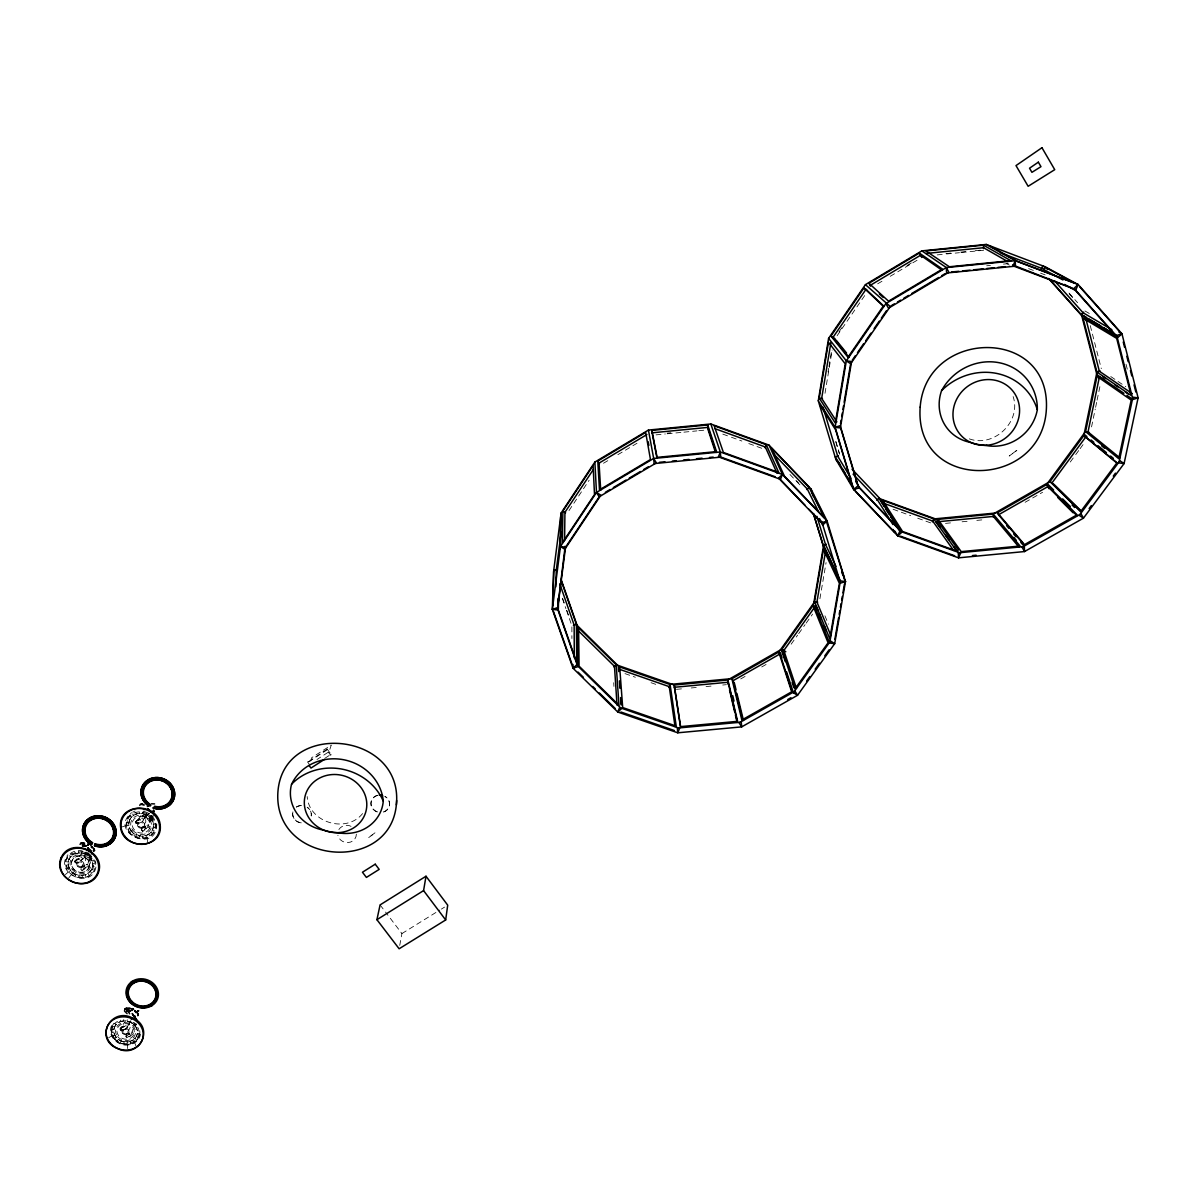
<?xml version="1.0" encoding="UTF-8"?>
<svg xmlns="http://www.w3.org/2000/svg" width="1198" height="1198" viewBox="0 0 1198 1198"><rect width="100%" height="100%" fill="white"/><g stroke="black" fill="none" stroke-linecap="round" stroke-linejoin="round"><path stroke-width="0.75" stroke-dasharray="5 3.75" d="M118.392 1022.613L117.209 1021.535C111.369 1024.979 110.351 1033.425 114.753 1038.426L116.266 1037.303A11.92 10.482 15.6 0 0 136.467 1036.27C142.367 1023.391 120.264 1014.407 114.604 1026.911M114.753 1038.426C122.391 1049.628 144.179 1041.706 138.07 1027.749L136.527 1028.019M128.006 819.118C134.97 803.888 161.101 815.239 154.138 830.708C147.129 845.863 121.118 834.557 128.006 819.118L129.818 819.672C123.154 834.751 150.604 843.332 153.374 826.934C155.336 814.131 135.075 807.856 129.743 819.806M156.728 823.895C157.312 854.578 107.67 832.64 131.525 812.708M127.422 1048.55L127.542 1045.075C133.637 1044.746 139.537 1040.463 140.54 1034.233M81.988 853.036L82.093 851.598C38.201 856.33 96.828 901.735 93.324 860.149L91.752 860.478C86.93 847.046 62.94 853.32 69.229 867.726C74.081 881.099 97.981 874.854 91.752 860.478M151.188 819.327L151.292 818.519C152.67 819.312 152.221 817.47 151.996 819.672C150.529 819.282 152.46 817.47 151.637 820.525L152.46 819.402C152.61 822.427 147.968 820.151 150.139 821.019M142.802 813.517L142.936 812.034M127.138 1021.025L127.258 1019.708M828.028 372.024L828.642 368.355M828.941 366.528L830.169 359.175M830.469 357.348L831.682 350.011M825.003 393.288L832.176 350.086M819.911 598.745L826.066 562.596M91.228 857.528L91.063 858.337M152.76 816.662L152.206 818.968M78.649 876.981L78.993 875.124M399.743 945.387L401.914 933.571L385.546 912.067M139.223 837.746L139.582 835.875M123.768 1043.578L124.098 1041.796L132.813 1040.208L136.527 1036.105L138.055 1037.049M89.925 855.537L90.314 859.879L91.377 858.292L89.056 858.846M88.727 852.916L84.189 855.567L85.103 857.319L84.579 855.881C87.095 864.372 83.905 859.535 80.745 869.299L81.958 870.527L85.986 867.681L91.063 856.031M149.72 813.337L144.269 816.572L142.068 815.658L144.269 816.557L145.123 818.354L144.673 816.871C147.504 825.362 144.524 820.031 141.424 829.959L142.652 831.187C148.702 828.791 149.915 821.334 151.667 815.778M128.755 1021.28L129.579 1022.972L129.114 1021.789C131.78 1030.609 128.905 1026.491 125.85 1036.42L127.018 1037.603L130.911 1034.802L135 1023.856M1091.543 426.907L1095.242 409.072M1095.616 407.29L1096.724 401.944M1097.083 400.162L1100.049 385.906M95.93 867.053C91.797 890.204 53.191 873.402 67.897 854.743M111.549 1025.593C106.996 1035.611 117.494 1046.094 127.542 1045.075M124.098 1041.796C117.344 1040.837 111.594 1033.395 114.679 1026.746L112.941 1026.282M331.052 754.306L330.723 755.354L326.784 750.098L327.129 749.064L331.052 754.306L324.987 758.214M310.537 761.044L311.69 757.705L331.247 745.111L329.091 751.685L316.961 759.502M327.129 749.064L307.032 762.827L326.784 750.098M92.126 858.262L90.374 860.359L89.161 858.981L90.045 859.999M81.868 852.272C79.562 858.038 80.266 854.713 74.635 861.362L75.354 862.695L77.81 862.994L74.635 861.362L78.574 858.427L80.88 860.808L87.619 853.994M149.166 819.836L151.472 819.312L150.379 820.915L149.451 818.009L150.409 815.673M153.03 815.823L152.446 817.216L153.224 815.449M133.442 1024.649L135 1024.17M85.088 853.994L85.642 852.677L82.093 851.598M145.916 814.475L146.515 813.143M75.1 875.888L75.908 874.181M135.673 836.653L136.482 834.931M120.339 1042.56L121.118 1040.912M125.91 1020.322L120.025 1028.992L120.698 1030.22L123.05 1030.445L120.025 1028.992L123.813 1026.087L126.015 1028.333L131.271 1021.295M130.133 1021.924L130.702 1020.741M91.377 854.503L90.434 856.33M131.331 831.157A12.444 11.261 20.1 0 0 152.475 829.885L152.535 829.75A12.444 11.261 20.1 0 0 139.537 813.457A12.444 11.261 20.1 0 0 131.331 831.157L129.863 832.191M91.737 869.209A12.384 11.082 20.7 0 0 78.724 852.991A12.384 11.082 20.7 0 0 70.742 870.467A12.384 11.082 20.7 0 0 91.737 869.209L93.384 870.018M88.757 867.906A9.135 8.161 20.7 0 0 79.158 855.956A9.135 8.161 20.7 0 0 73.288 868.835A9.135 8.161 20.7 0 0 88.757 867.906L88.832 867.771A9.12 8.161 20.7 0 0 79.248 855.806A9.12 8.161 20.7 0 0 73.377 868.685A9.12 8.161 20.7 0 0 88.832 867.771M69.05 859.265L67.313 858.592M135.659 1024.05L134.625 1025.518L133.996 1022.807M568.99 510.603L589.131 480.263M838.989 331.876L842.149 327.279M837.103 335.754L864.941 295.232M136.617 1024.035L134.7 1026.042L133.562 1024.814L134.386 1025.683M791.159 644.195L797.583 635.165M798.662 633.667L805.086 624.637M806.164 623.14L812.603 614.125M1070.263 462.024L1074.636 456.094M1075.714 454.611L1078.994 450.163M1080.087 448.681L1083.351 444.233M68.795 877.909L70.996 875.049M135.868 1024.245L135.359 1024.874L136.198 1024.08M117.269 1040.807L118.452 1039.37M132.469 834.751L133.697 833.269M71.91 874.031L73.138 872.548M144.269 816.557L148.866 813.846L141.619 821.379L139.312 818.968L135.389 821.918L138.519 823.565L136.078 823.266L135.389 821.918C142.352 815.359 138.878 817.83 144.119 810.806M362.575 813.592C346.417 833.838 308.859 822.637 307.182 796.55M87.858 855.627L88.847 854.563L91.467 857.109L90.135 857.843M148.687 816.123L149.705 815.044M132.798 1023.451L133.772 1022.508L136.287 1024.904L134.985 1025.533M65.351 874.585L68.091 872.234M135.389 821.918L139.312 818.968L137.201 819.911M69.289 871.5L70.862 870.347M126.284 1034.233L129.189 1032.197M81.179 867.023L84.189 864.911M141.888 827.653L144.898 825.527M131.016 1035.551L133.382 1033.575L132.409 1031.852L126.075 1036.39C126 1041.062 134.011 1032.766 128.935 1036.839M108.629 1037.797L111.594 1035.941M401.914 933.571L439.816 910.061M441.388 909.087L444.548 907.126M907.006 265.552L913.265 261.808M877.655 283.836L883.959 280.077M890.249 276.304L917.039 260.28M603.493 463.252L609.887 459.448M617.869 454.686L637.007 443.26M1025.099 502.291L1042.574 492.303M740.738 678.922L747.193 675.238M761.733 666.957L768.203 663.273M124.906 1029.127C131.915 1027.045 124.427 1023.601 121.642 1027.899L124.532 1026.461L123.379 1026.656C126.659 1029.322 121.402 1023.706 120.564 1028.783C124.188 1026.207 117.913 1029.591 121.522 1030.894L124.966 1029.097M150.963 818.369L152.326 817.62M84.249 855.552L86.84 854.174M123.813 1026.761L126.119 1025.578M132.708 812.139L135.089 811.016M121.777 1027.06L123.813 1026.087L120.025 1028.992L120.698 1030.22M76.462 859.37L78.574 858.427M150.753 817.635L147.908 818.893L143.76 814.355M90.808 856.54L87.978 857.783L83.815 853.29M112.971 1035.581L114.709 1034.832M67.432 868.475L69.229 867.726M128.021 829.136L129.818 828.387M122.256 826.875L125.505 825.811M152.565 821.049L154.168 820.69M112.043 1032.466L113.9 1032.122M66.444 865.166L68.376 864.836M127.063 825.781L128.995 825.467M945.956 253.587L951.482 253.033M960.661 252.119L966.187 251.565M975.367 250.652L980.892 250.097M937.21 254.904L944.638 254.171M946.495 253.976L959.493 252.688M961.35 252.493L983.618 250.277M986.688 265.776L990.417 265.402M1003.445 264.114L1009.03 263.56M667.196 433.107L670.865 432.748M656.04 434.874L665.324 433.976M667.196 433.781L682.066 432.343M683.923 432.164L696.937 430.891M698.793 430.711L706.221 429.977M945.507 523.376L952.874 522.672M962.084 521.789L969.467 521.085M976.834 520.381L984.202 519.677M676.466 689.329L682.021 688.82M691.261 687.952L696.817 687.427M706.056 686.574L713.454 685.885M722.708 685.016L726.407 684.672M91.917 856.944L89.356 855.986M151.622 818.204L149.076 817.216M112.028 1029.292L113.885 1029.367M153.389 823.969L155.111 824.059M92.605 863.354L94.298 863.459M66.399 861.781L68.346 861.901M127.048 822.367L128.98 822.487M137.336 1030.729L138.983 1030.879M969.332 438.857C993.906 447.962 1021.714 421.546 1013.134 396.568M153.374 826.934L155.096 827.474M92.62 866.289L94.313 866.828M137.336 1033.485L138.983 1034.039M624.967 673.62L635.389 677.259M651.023 682.695L657.972 685.121M722.798 434.125L729.732 436.641M731.469 437.27L741.861 441.044M748.795 443.574L762.677 448.606M893.109 509.27L910.69 515.649M917.713 518.195L931.774 523.301M1028.648 268.622L1033.739 270.553M1040.538 273.129L1045.629 275.061M114.694 1023.631L116.221 1024.44M69.125 855.776L70.712 856.675M1006.14 263.29L1009.36 265.162M1084.954 310.956L1091.378 314.7M85.642 852.677L88.847 854.563M129.848 816.272L131.421 817.186M152.535 829.75L154.138 830.708M1110.771 376.546L1125.776 386.699M71.7 853.53L72.943 854.728M150.933 832.221L152.281 833.538M130.956 1021.819L132.274 1023.122M90.239 871.515L91.572 872.833M132.469 813.996L133.697 815.224M135 1038.396L136.287 1039.684M795.906 480.323L798.452 482.974M789.961 474.483L795.128 479.874M796.43 481.222L801.597 486.613M1069.35 293.929L1072.989 298.002M1068.99 293.061L1077.586 302.705M380.08 904.909L384.453 910.645M307.407 761.763L309.369 764.384M148.657 834.182L149.675 835.8M88.008 873.447L89.011 875.049M132.813 1040.208L133.787 1041.766M120.279 1020.127L121.073 1021.385M74.86 852.033L75.699 853.425M135.659 812.484L136.482 813.906M824.943 615.817L828.477 624.218M134.745 1042.829L135.928 1045.899M562.596 598.236L564.423 603.448M566.849 610.396L569.26 617.344M562.311 598.326L565.89 608.614M566.489 610.321L571.88 625.745L571.895 638.519M145.886 835.485L146.47 837.297M85.253 874.735L85.852 876.532M130.148 1041.436L130.717 1043.173M835.875 441.433L839.528 453.668M835.785 441.837L839.499 454.267M95.181 860.838L95.9 863.294M1090.27 325.631L1101.306 368.67M123.708 1019.498L124.053 1020.846M78.409 851.374L78.783 852.856M1126.045 364.297L1127.842 371.425M139.238 811.81L139.582 813.322M147.114 838.63L147.713 841.969M82.183 875.304L82.318 877.191M142.787 836.069L142.906 837.971M127.168 1041.975L127.302 1043.787M613.705 682.725L613.93 686.409M144.359 811.54A15.095 13.657 20.1 0 1 154.542 831.652A15.095 13.657 20.1 0 1 131.675 834.961A15.095 13.657 20.1 0 1 132.02 813.337M94.088 859.85A15.035 13.448 20.7 0 1 83.71 877.715A15.035 13.448 20.7 0 1 65.576 863.908A15.035 13.448 20.7 0 1 82.228 850.82M85.986 851.973A15.035 13.448 20.7 0 1 91.288 855.686M296.43 807.078A9.404 8.641 14.4 0 1 302.585 805.625M311.24 815.928A9.404 8.641 14.4 0 0 307.182 807.227A9.404 8.641 14.4 0 1 311.27 815.823M296.475 806.973A9.404 8.641 14.4 0 1 302.615 805.52M356.36 834.122A9.359 8.611 11.9 0 1 348.019 842.583A9.359 8.611 11.9 0 1 337.896 835.335M338.884 829.54A9.359 8.611 11.9 0 1 351.568 826.56M377.175 811.945A9.389 8.7 10.9 0 1 377.729 795.337M377.205 811.84A9.389 8.7 10.9 0 1 377.759 795.232M139.762 1030.744A14.466 12.714 15.6 0 1 121.852 1043.728A14.466 12.714 15.6 0 1 114.095 1023.182A14.466 12.714 15.6 0 0 121.852 1043.728A14.466 12.714 15.6 0 0 139.732 1030.834M116.161 1037.438A11.92 10.482 15.6 0 1 123.993 1021.01A11.92 10.482 15.6 0 1 136.467 1036.27M141.678 829.72L142.532 831.502L149.286 826.77L148.267 824.913L147.234 825.197L143.475 827.923L145.707 826.38L143.985 827.489L144.928 826.875L145.782 828.402L144.434 829.301L145.916 828.327L145.048 826.755L141.678 829.72M80.925 869.104L81.793 870.856L88.487 866.169L87.454 864.342L86.421 864.627L82.737 867.307L84.938 865.765L83.306 866.843L84.234 866.229L85.103 867.726L83.755 868.625L85.238 867.666L84.354 866.094L80.925 869.104M136.617 821.139L140.091 819.207C126.075 826.425 148.612 822.577 142.322 817.935L137.081 820.675L139.507 819.387L140.136 820.915L138.893 819.432L135.943 821.708L136.617 821.139M75.908 860.583L79.293 858.681L74.695 861.856L76.178 863.234L83.096 858.906L81.479 857.454L76.298 860.164L78.739 858.846L79.427 860.329L78.184 858.876L75.204 861.152L75.908 860.583M133.667 1034.877L133.592 1035.042A8.775 7.712 15.6 0 1 118.707 1035.746A8.775 7.712 15.6 0 1 124.472 1023.631A8.775 7.712 15.6 0 1 133.667 1034.877M151.337 815.583L150.394 817.425L151.337 815.583M149.555 828.432L149.48 828.567A9.165 8.296 20.1 0 1 133.981 829.36A9.165 8.296 20.1 0 1 140.016 816.317A9.165 8.296 20.1 0 1 149.555 828.432M374.974 832.805L368.355 837.851L375.004 832.85M1016.743 450.358L1009.21 456.019L1016.817 450.433M130.178 1034.728L129.219 1033.41L128.321 1034.009L129.414 1033.26L130.178 1034.728M126.06 1025.593L126.06 1025.593M86.93 864.447L86.795 864.492M147.594 825.063L147.594 825.063M131.915 1031.987L131.915 1031.987M123.304 1029.696L120.893 1029.576L120.294 1028.378L123.304 1029.696M78.11 862.365L75.609 862.186L74.965 860.883L78.11 862.365M138.773 822.981L136.273 822.801L135.659 821.469L138.773 822.981M150.334 818.758L149.451 818.009L150.334 818.758M90.554 857.543L89.67 856.81L90.554 857.543M132.828 830.199A10.542 9.539 20.1 0 0 150.738 829.121A10.542 9.539 20.1 0 0 139.777 815.194A10.542 9.539 20.1 0 0 132.828 830.199M138.174 826.755A3.729 3.384 20.1 0 0 144.524 826.365A3.729 3.384 20.1 0 0 140.63 821.439A3.729 3.384 20.1 0 0 138.174 826.755M138.998 826.276A2.636 2.396 20.1 0 0 143.49 826.006A2.636 2.396 20.1 0 0 140.735 822.517A2.636 2.396 20.1 0 0 138.998 826.276M72.224 869.523A10.497 9.389 20.7 0 0 90 868.46A10.497 9.389 20.7 0 0 78.978 854.713A10.497 9.389 20.7 0 0 72.224 869.523M77.511 866.124A3.714 3.324 20.7 0 0 83.815 865.735A3.714 3.324 20.7 0 0 79.892 860.868A3.714 3.324 20.7 0 0 77.511 866.124M78.304 865.66A2.636 2.351 20.7 0 0 82.767 865.39A2.636 2.351 20.7 0 0 79.996 861.946A2.636 2.351 20.7 0 0 78.304 865.66M292.896 811.9A9.404 8.641 14.4 0 0 302.21 822.966A9.404 8.641 14.4 0 1 292.926 811.795M383.585 812.049A9.389 8.7 10.9 0 0 384.858 796.311A9.389 8.7 10.9 0 1 383.6 811.945M117.599 1036.555A10.093 8.865 15.6 0 0 134.79 1035.551A10.093 8.865 15.6 0 0 124.233 1022.628A10.093 8.865 15.6 0 0 117.599 1036.555M122.735 1033.35A3.579 3.145 15.6 0 0 128.83 1033.005A3.579 3.145 15.6 0 0 125.071 1028.423A3.579 3.145 15.6 0 0 122.735 1033.35M123.514 1032.946A2.531 2.231 15.6 0 0 127.827 1032.691A2.531 2.231 15.6 0 0 125.161 1029.441A2.531 2.231 15.6 0 0 123.514 1032.946"/><path stroke-width="1.5" d="M84.803 846.147L84.818 844.979L84.953 845.803L83.276 845.369L85.642 845.863M565.186 546.108L557.879 605.649L558.043 598.251M564.587 540.418L564.932 512.34L593.13 469.856M562.895 511.052L562.371 542.799L594.508 494.564L593.1 465.513L562.895 511.052L565.621 512.774M558.567 598.79L558.328 609.977L576.732 662.509L576.403 624.293L560.889 579.712M560.02 549.043L560.679 516.967M769.026 445.147L782.429 474.498L778.55 478.077L823.221 524.529L827.084 520.995L782.429 474.498L720.327 451.99L653.674 458.46L596.484 492.453L560.439 546.543L565.576 547.172L557.429 609.947L552.338 609.333L560.439 546.543L561.113 512.984L594.882 462.054L648.432 430.067L710.833 423.987L769.026 445.147L810.956 488.919L827.084 520.995L845.503 581.539L834.692 643.67L797.524 695.304L741.652 726.886L677.769 732.802L617.794 712.031L573.018 668.229L552.338 609.333L553.506 572.18L561.113 512.984M555.827 586.84L556.276 570.188L561.218 531.867M552.802 605.035L553.88 569.904L557.07 570.293M383.255 801.058L383.21 801.791A39.115 36.165 12.9 0 1 339.468 832.999L336.069 832.595A48.234 44.64 13.4 0 1 324.718 830.454L321.498 829.705A39.16 36.18 13.7 0 1 291.488 784.495L293.091 781.321A48.115 44.416 13.1 0 1 343.512 759.712A48.115 44.416 13.1 0 1 382.941 798.377L383.255 801.058L381.473 797.389A54.779 50.451 12.9 0 0 291.953 783.836L291.548 784.286M396.358 804.891C404.115 730.391 278.79 718.875 277.741 795.936C277.202 866.528 394.591 873.582 396.613 800.474M445.671 919.959L447.708 905.164L425.994 876.232L380.08 904.909L376.921 919.69L399.129 948.771L445.671 919.959L423.583 890.608L425.994 876.232M82.542 845.863L86.106 845.878L82.542 845.863L82.782 844.111L83.89 845.623M1037.333 409.566L1037.198 410.39A42.619 39.938 -39.8 0 1 987.167 445.686L983.603 445.222A52.562 49.313 -40.4 0 1 971.758 442.811L968.418 441.957A42.604 40.013 -39.9 0 1 941.493 390.877L943.545 387.283A52.338 49.118 -39.2 0 1 999.626 362.814A52.338 49.118 -39.2 0 1 1037.303 406.526L1037.333 409.566L1035.836 405.418A59.511 55.842 -38 0 0 942.062 390.144L941.583 390.638M818.279 400.776L828.582 338.375L865.435 284.63L921.831 250.876L986.224 244.437L1045.12 266.765L1078.155 284.54L1121.957 333.778L1138.1 397.841L1124.083 463.566L1083.441 518.165L1024.515 551.559L958.535 557.834L897.796 535.895L853.74 489.593L835.86 459.358L818.279 400.776L835.141 427.312L853.74 489.593L858.771 487.96L840.202 425.649L835.141 427.312L846.327 360.868L885.891 303.588L946.33 267.573L1015.245 260.715L1078.155 284.54L1075.924 289.646L1013.059 265.851L1015.245 260.715L986.224 244.437M819.222 398.08L828.447 342.269L845.249 363.863L835.291 423.089L819.222 398.08L822.472 398.485M830.903 342.583L821.663 398.38L836.878 421.861M840.487 423.748L841.101 420.154M841.7 416.575L842.314 412.981M842.913 409.387L843.527 405.808M844.126 402.214L850.505 364.521M813.652 603.987L823.595 545.36L835.83 571.221M814.55 601.785L823.445 549.358L839.394 583.321L829.795 638.744L814.55 601.785L817.71 602.16M825.527 551.454L816.916 602.07L830.918 635.689M837.357 574.441L840.412 580.91L829.66 643.056L834.692 643.67L830.514 641.02L793.375 692.699L797.524 695.304L795.038 691.201L739.136 722.828L741.652 726.886L741.292 722.154L677.349 728.085L677.769 732.802L679.58 728.354L619.561 707.554L617.794 712.031L621.433 708.707L576.672 664.86L573.018 668.229L573.003 664.546M834.841 639.358L838.57 617.898M839.184 614.334L839.813 610.755M840.427 607.176L841.056 603.612M841.67 600.033L842.299 596.454M842.913 592.89L844.47 583.95M1096.859 372.458L1084.115 434.26L1086.9 436.551M1085.598 431.639L1097.009 376.367L1131.197 400.072L1118.737 458.684L1085.598 431.639L1088.832 432.044M618.572 669.787L619.68 666.957L670.086 684.537L676.211 726.093L622.69 707.554L619.68 666.957M710.833 423.987L720.327 451.99L718.411 456.842L780.467 479.305L782.429 474.498M668.963 687.353L670.086 684.537M765.013 447.723L766.226 444.698L714.173 425.769L723.397 452.455L778.76 472.521L766.226 444.698M894.876 531.178L897.796 535.895L899.818 531.148L896.868 526.476M932.418 521.819L933.691 518.854L882.686 500.345L902.543 531.463L956.723 551.065L933.691 518.854M1041.361 269.176L1042.739 265.986L1073.932 282.803L1017.851 261.553L990.057 246.024M1043.743 269.954L1045.12 266.765L1047.546 269.475M128.86 1011.546L129.01 1010.004M131.316 1019.423L132.169 1017.761C155.725 1027.105 139.297 1059.257 117.554 1048.564C93.923 1039.235 110.381 1006.994 132.169 1017.761M79.981 844.29L82.482 843.048L84.549 843.901L81.509 842.763L84.474 843.063M139.762 805.37L140.376 804.352L143.341 804.622M127.198 1009.689L127.916 1011.696L130.327 1011.127L126.883 1011.142L130.327 1011.127M566.714 545.524L598.865 497.335M863.923 287.969L883.226 306.179L847.959 357.244L830.963 336.039L863.923 287.969L866.663 289.811M852.302 360.119L855.417 355.626M857.483 352.616L863.713 343.616M865.795 340.621L870.976 333.119M874.091 328.611L879.287 321.109M881.354 318.114L886.55 310.611M779.718 650.858L814.46 602.07M781.89 649.241L812.963 605.604L828.088 642.772L794.978 688.85L781.89 649.241L785.798 651.712M813.846 608.359L783.836 650.469L796.475 688.431M806.613 681.063L809.818 676.615M815.164 669.188L819.432 663.243M824.778 655.815L829.061 649.87M1085.029 432.223L1047.247 483.648L1053.656 489.997M1083.786 435.668L1116.806 462.952L1080.596 511.681L1050.002 481.656L1083.786 435.668L1086.406 437.42M1089.132 508.536L1091.333 505.586M1113.286 476.085L1115.473 473.135M138.743 1010.678L136.872 1012.475M613.9 666.882L616.191 664.785L578.604 627.752L579.068 666.148L618.977 705.263L616.191 664.785M806.688 489.548L809.099 487.331L771.602 448.187L784.48 476.22L824.284 517.686L809.099 487.331M853.74 489.593L857.648 486.029L901.705 532.376L897.796 535.895M1078.155 284.54L1074.007 288.329L1117.824 337.507L1121.957 333.778L1118.857 331.966M876.756 500.27L879.182 498.069L898.814 529.052L859.535 487.721L855.672 481.356M1049.149 278.715L1081.09 314.475L1083.666 312.139M108.434 844.86A16.967 15.274 21.1 0 1 94.432 845.713A16.967 15.274 21.1 0 0 108.389 844.949L109.632 844.156A16.967 15.274 21.1 0 0 112.612 822.637A16.967 15.274 21.1 0 0 89.071 818.369L87.903 819.267A16.967 15.274 21.1 0 0 90.419 843.856A16.967 15.274 21.1 0 1 87.963 819.177M131.196 982.105L132.289 981.357M324.643 759.262L310.986 768.053L309.009 765.432M376.921 919.69L423.583 890.608M868.924 283.267L919.36 253.078L942.437 269.071L888.557 301.177L868.924 283.267L870.542 286.157M870.137 285.438L920.558 255.264L942.272 270.389M597.772 461.05L645.677 432.448L650.469 459.538L599.479 489.847L597.772 461.05L599.464 463.791M646.92 434.53L599.045 463.102L600.722 490.222M891.132 305.789L894.307 303.903M897.467 302.016L900.641 300.129M903.801 298.242L908.563 295.412M911.723 293.525L938.648 277.502M941.823 275.615L944.982 273.728M605.364 492.303L610.141 489.473M613.331 487.571L626.06 480.009M629.25 478.122L640.406 471.503M643.581 469.601L648.358 466.771M154.153 808.261A17.042 15.499 20.5 0 0 166.836 806.958L168.034 806.254A17.042 15.499 20.5 0 0 171.239 784.465A17.042 15.499 20.5 0 0 147.594 780.153L146.426 781.051A17.042 15.499 20.5 0 0 148.717 805.955M993.816 513.657L1048.909 482.165M997.41 512.759L1046.693 484.591L1077.062 514.796L1024.5 544.611L997.41 512.759L998.922 515.454M728.863 679.341L781.276 649.451L785.289 661.64M778.775 652.026L791.683 691.8L741.847 720.013L731.903 678.757L778.775 652.026L780.347 654.617M137.336 1007.024A16.353 14.466 15.9 0 1 131.256 982.016L132.334 981.252A16.353 14.466 15.9 0 1 155.096 985.265A16.353 14.466 15.9 0 1 152.056 1005.556L150.903 1006.215A16.353 14.466 15.9 0 1 138.698 1007.428M150.858 1006.32L152.011 1005.661M787.73 699.527L790.95 697.715M93.444 850.46L94.597 850.176M93.369 850.984L94.567 850.7M136.048 1012.52L137.485 1012.01L135.599 1012.25M1103.912 327.863L1116.746 335.47L1121.957 333.778M838.48 455.914L835.335 456.947L852.287 485.49L835.695 429.962L819.627 404.565M1096.919 372.024L1131.122 395.46L1116.686 338.375L1083.097 318.264L1096.919 372.024L1100.153 370.976M552.338 609.333L557.205 607.775L577.84 666.687L573.018 668.229M827.084 520.995L822.083 522.613L840.547 583.112L845.503 581.539L843.946 578.305M573.393 625.266L576.403 624.293M813.502 513.598L823.191 545.24L826.291 544.251M149.076 805.49L147.414 806.464L148.073 804.771L147.893 805.79L149.076 805.49A16.188 14.72 20.5 0 1 148.717 780.632A16.188 14.72 20.5 0 1 173.411 791.623A16.188 14.72 20.5 0 1 154.183 807.796M142.128 803.768L141.244 803.873L144.284 805.011M151.502 803.783L154.557 803.903M983.438 245.171L925.844 250.921L949.355 266.765L1010.798 260.655L983.438 245.171L983.558 248.57M925.964 253.467L983.528 247.716L1007.668 261.523M951.437 272.006L958.879 271.272M962.608 270.898L970.051 270.164M973.764 269.79L983.064 268.861M986.793 268.502L994.235 267.753M997.949 267.379L1005.392 266.645M651.892 430.396L707.704 424.961L716.509 451.601L657.088 457.366L651.892 430.396L652.176 433.631M652.101 432.822L707.898 427.386L716.164 452.485M659.394 462.308L664.965 461.769M672.378 461.05L676.091 460.691M683.519 459.972L689.075 459.433M696.502 458.714L702.073 458.175M709.486 457.456L713.199 457.097M934.051 518.914L995.897 512.999M993.247 514.092L937.929 519.378L961.215 551.619L1020.082 546.018L993.247 514.092L993.367 517.236M938.034 521.729L993.337 516.443L1018.989 547.112M954.102 546.947L958.325 552.847L1024.35 546.558L1024.515 551.559L1022.119 547.276L1081.075 513.837L1083.441 518.165L1079.293 515.41L1119.905 460.766L1124.083 463.566L1118.917 462.922L1132.889 397.182L1138.1 397.841L1132.934 399.503L1116.746 335.47M972.447 555.543L976.13 555.198M670.865 684.328L730.885 678.712M674.234 685.031L727.905 680.015L737.594 721.331L680.599 726.617L674.234 685.031L674.489 688.011M91.303 847.36L92.471 847.45M93.908 850.745L93.878 849.502M840.412 580.91L845.503 581.539M835.141 427.312L840.352 427.956L851.583 361.541L846.327 360.868L828.582 338.375M129.848 1011.007L127.557 1010.513L129.174 1010.887M620.923 712.016L674.399 730.54M618.857 669.083L669.248 686.649L675.043 726.512M616.596 664.905L672.947 684.567M899.818 531.148L960.601 553.117L958.535 557.834L958.325 552.847M900.522 536.195L954.671 555.767M715.011 428.689L765.312 446.974L777.053 473.285M879.152 498.473L936.177 519.168L958.475 550.167M883.51 503.22L932.733 521.07L953.608 550.466M721.481 457.307L775.091 476.714M1000.929 252.928L1041.706 268.382L1062.985 279.988M1071.701 287.894L1012.595 264.923M1064.558 284.45L1075.49 290.5L1114.559 334.347L1081.09 314.475M1111.834 329.66L1083.022 312.723L1054.764 281.081M1086.257 317.395L1081.45 314.535L1096.904 374.645L1123.919 393.288M1089.476 319.297L1100.707 325.961M1084.07 317.395L1116.207 336.548M560.439 546.543L564.797 549.268L600.857 495.223L596.484 492.453L594.882 462.054M131.316 1009.06L129.684 1008.027L125.91 1008.207L128.845 1009.3L124.951 1008.941L124.517 1011.082L127.108 1013.673M830.963 336.039L835.051 338.749M1050.002 481.656L1052.608 483.393M846.327 360.868L850.67 363.758L890.264 306.538L865.435 284.63M1132.215 393.618L1099.345 371.245L1086.002 319.267M921.831 250.876L946.33 267.573L948.876 272.246L888.467 308.215L885.891 303.588M1102.864 376.576L1105.874 378.643M1114.874 384.828L1117.884 386.879M1125.386 392.031L1128.396 394.097M1126.929 395.37L1131.421 398.47M1103.927 379.781L1099.45 376.681L1088.024 431.939L1119.875 457.831M1101.771 445.926L1104.556 448.202M1091.079 439.995L1093.864 442.287M1098.042 445.716L1106.398 452.604M1110.561 456.034L1113.346 458.34M1117.435 463.162L1085.762 436.985L1051.949 482.959L1081.33 511.741M134.97 1011.172L136.347 1012.595L135.045 1010.753M879.332 293.869L883.27 297.478M884.109 306.418L865.974 289.347L832.999 337.387L848.978 357.259M1053.911 484.247L1080.896 510.662M578.08 672.123L583.411 677.334M592.725 686.454L595.376 689.045M599.374 692.953L615.338 708.587M1072.06 504.972L1074.636 507.503M576.328 624.577L618.348 665.998L618.752 671.569M578.185 630.612L614.469 666.358L617.03 705.083M1062.626 498.892L1070.323 506.514M1076.927 515.634L1047.816 486.643L998.533 514.781L1023.347 543.967M1057.834 497.559L1073.079 512.774M780.617 479.784L805.011 505.182M808.875 509.195L820.435 521.22M773.668 453.922L807.287 488.994L818.399 511.441M855.642 491.285L894.921 532.571L892.989 529.441M852.048 469.212L880.904 499.626M853.096 474.168L877.37 499.731L892.974 524.589M835.86 459.358L839.618 463.312M136.123 1011.996L134.73 1010.498L135.883 1012.415M93.594 848.513L90.689 845.309M1048.535 278.46L1082.468 316.437M1079.638 286.711L1118.707 330.618M1006.575 525.578L1008.941 528.378M1013.688 533.979L1016.054 536.779M1020.801 542.365L1023.167 545.165M1013.867 537.468L1016.218 540.268M836.189 340.172L846.552 353.006M91.782 846.941L91.961 847.63M936.162 521.864L940.385 527.764M945.656 535.132L948.831 539.564M881.908 501.183L900.716 530.819M880.126 500.03L884.064 506.26M886.041 509.375L888.991 514.032M890.968 517.147L894.906 523.376M596.484 492.453L599.18 496.811L656.354 462.862L653.674 458.46L648.432 430.067M731.903 678.757L733.476 681.318M850.999 478.346L837.702 456.168L823.041 407.275M838.51 462.398L840.412 465.618M842.314 468.822L845.174 473.629M847.076 476.849L854.698 489.683M919.36 253.078L921.771 257.45M1046.693 484.591L1048.939 488.679M128.306 1011.307L129.594 1013.822M813.083 494.355L824.419 516.967M826.036 520.187L844.081 577.391L841.64 572.345M821.633 521.295L823.221 524.529M819.492 518.539L822.667 525.024M835.979 566.384L825.512 544.491L816.916 516.368M823.191 545.24L839.124 578.963M829.84 560.409L823.73 547.441L813.367 513.598M833.673 568.526L839.019 579.862M815.853 605.454L817.949 610.531M819.342 613.915L821.439 619.007M824.239 625.775L826.32 630.852M814.355 605.694L828.956 641.364M553.476 611.534L571.925 664.051M559.795 583.875L574.141 625.027L574.306 657.807M561.083 579.398L577.421 626.314L577.825 664.86M792.178 682.501L793.9 687.727M715.251 451.676L708.093 429.797L707.704 424.961M780.287 652.611L781.995 657.837M786.547 671.779L793.375 692.699M792.357 692.115L779.958 653.973L733.086 680.689L742.655 720.238M810.956 488.919L813.143 496.047M840.756 428.315L857.319 483.872M1123.245 342.029L1124.593 347.39M1126.839 356.315L1128.187 361.661M1130.448 370.586L1131.796 375.947M1134.042 384.872L1135.839 392.016M734.269 682.605L736.021 689.808M736.905 693.417L743.479 720.462M732.727 695.649L734 701.085M737.354 721.9L728.085 682.261L674.429 687.278L680.524 727.171M729.522 689.913L734.584 711.597M735.437 715.221L737.114 722.439M652.446 434.634L656.968 458.115M648.223 441.777L648.882 445.401M653.674 458.46L654.123 463.596L720.717 457.127L720.327 451.99M727.905 680.015L728.264 684.492M619.935 683.878L620.205 687.577M621.133 700.531L621.403 704.229M619.426 680.853L619.965 688.281M620.624 697.565L621.163 704.993M946.33 267.573L946.555 273.009L1015.425 266.166L1015.245 260.715M147.549 780.227A17.042 15.499 20.5 0 1 171.194 784.54A17.042 15.499 20.5 0 1 167.99 806.329M166.792 807.048A17.042 15.499 20.5 0 1 152.685 807.916M147.564 805.011A17.042 15.499 20.5 0 1 146.47 780.961M149.99 804.187A14.556 13.238 20.5 0 1 149.69 781.8A14.556 13.238 20.5 0 1 171.913 791.683A14.556 13.238 20.5 0 1 154.602 806.239M89.026 818.459A16.967 15.274 21.1 0 1 112.567 822.726A16.967 15.274 21.1 0 1 109.587 844.246M91.947 844.156A16.113 14.511 21.1 0 1 89.79 819.088A16.113 14.511 21.1 0 1 114.903 830.139A16.113 14.511 21.1 0 1 94.507 845.279M94.852 844.305A14.96 13.463 21.1 0 0 113.84 830.648A14.96 13.463 21.1 0 0 91.183 819.582A14.96 13.463 21.1 0 0 91.347 842.598A14.96 13.463 21.1 0 1 91.183 819.582A14.96 13.463 21.1 0 1 113.825 830.663A14.96 13.463 21.1 0 1 94.837 844.32M92.755 842.763A14.496 13.058 21.1 0 1 90.823 820.211A14.496 13.058 21.1 0 1 113.406 830.154A14.496 13.058 21.1 0 1 95.061 843.781M379.332 795.098A9.389 8.7 10.9 0 1 382.581 795.412A9.389 8.7 10.9 0 0 379.362 794.993M160.203 824.973C163.108 849.607 122.945 850.475 120.624 827.399C117.554 802.645 158.001 801.747 160.203 824.973M920.169 407.095C914.074 491.45 1038.921 490.267 1046.154 412.172C1053.791 326.35 926.219 327.398 920.169 407.095M132.514 1008.626L131.855 1010.498L132.514 1008.626M88.427 843.557L87.694 845.294L88.427 843.557M61.188 857.558C51.873 879.107 88.203 894.756 97.981 873.686C107.461 852.077 70.892 836.324 61.188 857.558M88.263 844.47L89.446 844.261L88.263 844.47M137.905 1011.157L136.302 1012.115L137.905 1011.157M132.394 1009.689L133.472 1009.225L132.394 1009.689M1041.96 147.713L1015.994 165.594L1028.139 186.289L1054.734 169.667L1041.96 147.713M1038.352 162.164L1029.531 168.214L1031.927 172.332L1040.972 166.657L1038.352 162.164M375.244 864.192L362.455 872.234L366.408 877.415L379.182 869.389L375.244 864.192M137.875 1014.991L137.77 1013.658L137.875 1014.991M137.8 1015.56L137.725 1014.152L137.8 1015.56M153.643 811.48L153.524 810.327L153.643 811.48M153.584 812.004L153.479 810.791L153.584 812.004M134.97 1016.263L133.173 1015.32L136.722 1019.753L132.184 1013.523L135.329 1018.27L134.97 1016.263M81.898 843.182L80.61 843.272L83.605 843.497L81.898 843.182M126.479 1008.746L125.071 1008.821L127.916 1008.881L126.479 1008.746M986.853 445.237L984.187 445.342A34.143 32.032 -39.2 0 1 971.383 442.736L969.047 441.598A34.143 32.032 -39.2 0 1 965.049 388.451A34.143 32.032 -39.2 0 1 1017.521 399.144A34.143 32.032 -39.2 0 1 986.853 445.237M339.139 832.595L336.638 832.7A31.373 28.977 13.1 0 1 324.358 830.379L322.052 829.375A31.373 28.977 13.1 0 1 313.397 782.354A31.373 28.977 13.1 0 1 363.683 791.833A31.373 28.977 13.1 0 1 339.139 832.595M94.343 850.221L93.938 849.023L94.343 850.221M90.719 850.52L88.862 849.532L91.961 853.081L87.828 847.615L91.108 852.632L90.719 850.52M150.723 811.54L147.833 808.605L150.723 811.54M148.252 781.455A15.694 14.286 20.5 0 0 150.484 805.85A15.694 14.286 20.5 0 1 148.252 781.47A15.694 14.286 20.5 0 1 172.856 791.264A15.694 14.286 20.5 0 1 154.287 807.392A15.694 14.286 20.5 0 0 172.856 791.264A15.694 14.286 20.5 0 0 148.252 781.47M148.672 781.98A15.02 13.657 20.5 0 0 150.798 805.326A15.02 13.657 20.5 0 1 148.657 781.995A15.02 13.657 20.5 0 1 172.198 791.354A15.02 13.657 20.5 0 1 154.422 806.778A15.02 13.657 20.5 0 0 172.198 791.354A15.02 13.657 20.5 0 0 148.657 781.995M124.862 836.339A19.572 17.715 20.1 0 0 158.121 834.377A19.572 17.715 20.1 0 0 137.785 808.5A19.572 17.715 20.1 0 0 124.862 836.339M90.075 819.462A15.634 14.077 21.1 0 0 92.156 843.781A15.634 14.077 21.1 0 1 90.075 819.477A15.634 14.077 21.1 0 1 114.439 830.184A15.634 14.077 21.1 0 1 94.642 844.89A15.634 14.077 21.1 0 0 114.439 830.184A15.634 14.077 21.1 0 0 90.075 819.477M64.228 875.678A19.497 17.446 20.7 0 0 97.263 873.746A19.497 17.446 20.7 0 0 76.807 848.199A19.497 17.446 20.7 0 0 64.228 875.678M130.672 1002.412A15.529 13.747 15.9 0 0 156.743 998.803A15.529 13.747 15.9 0 0 138.773 980.009A15.529 13.747 15.9 0 0 130.672 1002.412M131.016 1002.157A15.065 13.328 15.9 0 0 156.309 998.653A15.065 13.328 15.9 0 0 138.878 980.428A15.065 13.328 15.9 0 0 131.016 1002.157M131.495 1001.798A14.406 12.759 15.9 0 0 155.68 998.443A14.406 12.759 15.9 0 0 139.013 981.012A14.406 12.759 15.9 0 0 131.495 1001.798M131.885 1001.393A13.972 12.354 15.9 0 0 155.336 998.144A13.972 12.354 15.9 0 0 139.178 981.252A13.972 12.354 15.9 0 0 131.885 1001.393M109.917 1042.709A18.764 16.487 15.6 0 0 141.873 1040.897A18.764 16.487 15.6 0 0 122.271 1016.862A18.764 16.487 15.6 0 0 109.917 1042.709"/></g></svg>
